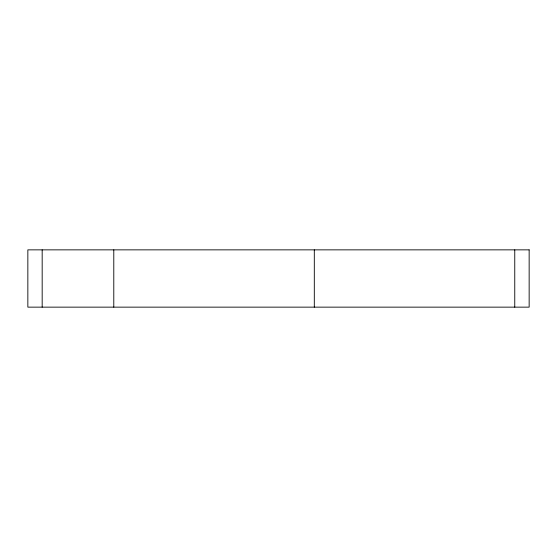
<?xml version="1.0" encoding="UTF-8"?>
<svg xmlns="http://www.w3.org/2000/svg" width="557" height="557" viewBox="0 0 557 557"><rect width="100%" height="100%" fill="white"/><g stroke="black" fill="none" stroke-linecap="round" stroke-linejoin="round"><path stroke-width="0.84" d="M514.759 249.856L514.759 307.144M314.308 249.856L314.308 307.144M113.788 249.856L113.788 307.144M42.172 249.856L42.172 307.144M529.15 249.856L27.85 249.856L27.85 307.144L529.15 307.144L529.15 249.856"/></g></svg>
